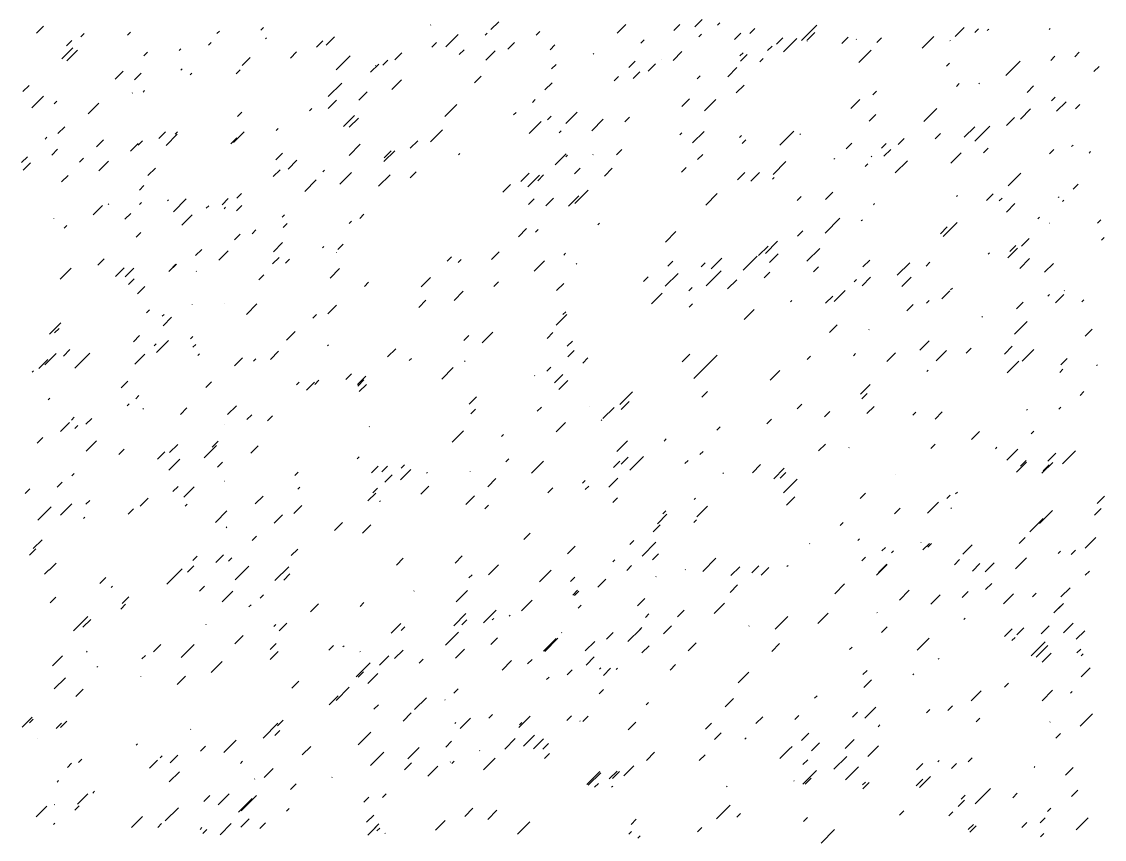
# Model space of a CAD drawing. Header units: millimetres. Extents: x -5080 to 169092, y -130394 to 7197.
# Drawn here: x 8484 to 14273, y -16317 to -11945 of the extents above; entities that cross this region are included whole.
import ezdxf

# ---------------------------------------------------------------- set-up
doc = ezdxf.new("R2010")
doc.units = ezdxf.units.MM
doc.header["$LTSCALE"] = 50
doc.layers.add('pio-Stipple', color=7, linetype='Continuous', lineweight=5)

# ---------------------------------------------------------------- blocks, each defined once
blk = doc.blocks.new('Group')
at = {"layer": 'pio-Stipple', "color": 7, "linetype": 'Continuous', "lineweight": 5, "transparency": 33554687}
for p, q in [((2555.7, 13493.2), (2513.6, 13451.1)), ((3643.5, 13505.3), (3603.6, 13465.4)), ((3738.3, 13488.4), (3725.7, 13475.8)), ((121.9, 13470.1), (83.5, 13431.8)), ((320.7, 13412.1), (339.8, 13431.1)), ((569.9, 13421.1), (586.8, 13438)), ((1049.2, 13430.1), (1062.1, 13443)), ((1284.3, 13448.3), (1298.1, 13462)), ((2192.5, 13476.4), (2191.2, 13475.2)), ((2493.2, 13431.9), (2482.5, 13421.3)), ((2775.7, 13442), (2755.8, 13422.1)), ((3234.8, 13478.1), (3189.7, 13433)), ((3523.4, 13478.1), (3491.9, 13446.5)), ((3817, 13399), (3850.2, 13432.1)), ((3897.8, 13430.2), (3924.7, 13457.1)), ((4257, 13474.9), (4174.6, 13392.6)), ((4204.5, 13395.1), (4244.9, 13435.5)), ((4995.6, 13415.3), (5043.6, 13463.3)), ((5101.6, 13436.3), (5120.5, 13455.2)), ((5175.2, 13454.2), (5167.4, 13446.3)), ((5503.2, 13457.2), (5498.1, 13452.2)), ((273.2, 13392.4), (244.6, 13363.8)), ((1018.9, 13382.5), (1004.6, 13368.1)), ((1308.5, 13401.8), (1313.5, 13406.8)), ((1581, 13356.7), (1614.9, 13390.7)), ((1632.4, 13367.8), (1677.6, 13413)), ((2197.5, 13357.7), (2222.1, 13382.3)), ((2272.2, 13358.8), (2339.3, 13425.9)), ((2604.2, 13347.6), (2639.2, 13382.6)), ((3333.7, 13397.6), (3315.7, 13379.6)), ((3625.3, 13412), (3639.6, 13426.2)), ((4074.4, 13407.5), (4041.2, 13374.3)), ((4150, 13404.3), (4079, 13333.3)), ((4202.5, 13388.7), (4205.3, 13391.5)), ((4423.5, 13410.5), (4389.6, 13376.5)), ((4465.9, 13398.8), (4467.7, 13400.6)), ((4576.9, 13381.8), (4601.8, 13406.7)), ((4882.6, 13415.4), (4820.2, 13353)), ((4970.4, 13393.7), (4967.4, 13390.7)), ((278.3, 13353.9), (220.2, 13295.9)), ((246, 13284), (303.6, 13341.6)), ((677.9, 13329.9), (658.8, 13310.8)), ((856.5, 13349.2), (847, 13339.8)), ((1475, 13331.9), (1441.6, 13298.4)), ((2038.1, 13327.9), (2000.6, 13290.4)), ((2370.1, 13343), (2344.6, 13317.5)), ((2487.1, 13288.2), (2536.1, 13337.1)), ((2856.4, 13369.3), (2830.9, 13343.8)), ((3064.3, 13323), (3061, 13319.8)), ((3488.1, 13287.1), (3535.1, 13334.1)), ((3845.3, 13311.1), (3862.1, 13328)), ((3848.3, 13282.9), (3884.5, 13319.1)), ((4016.8, 13363.2), (3993.3, 13339.6)), ((4481, 13276.1), (4547.1, 13342.2)), ((5635.4, 13306.2), (5659.1, 13329.9)), ((1225.8, 13301.6), (1183.7, 13259.5)), ((1760.6, 13311.5), (1686, 13236.9)), ((1870.6, 13223.4), (1914.3, 13267.2)), ((1896.8, 13257.5), (1897.9, 13258.6)), ((1962.4, 13288.6), (1936, 13262.1)), ((2838.3, 13241.5), (2862.1, 13265.4)), ((3285.3, 13282.3), (3251.3, 13248.3)), ((3393.2, 13268.3), (3354.8, 13229.9)), ((3425.5, 13291.8), (3425.2, 13291.5)), ((3969.4, 13296.7), (3951.3, 13278.6)), ((4950.2, 13256.6), (4966.2, 13272.6)), ((5343.7, 13282.3), (5266.6, 13205.2)), ((5529.4, 13309.7), (5506.7, 13287)), ((546.7, 13228.8), (505.1, 13187.2)), ((608.2, 13183.2), (643.2, 13218.2)), ((863.5, 13241.3), (856.5, 13234.3)), ((915, 13219), (905.4, 13209.4)), ((1173.3, 13236.1), (1151.8, 13214.6)), ((2425.5, 13166.9), (2461.4, 13202.8)), ((3172.2, 13177), (3195.3, 13200.1)), ((3309.5, 13224.9), (3274.8, 13190.3)), ((3633.4, 13203.8), (3617.4, 13187.9)), ((3829.1, 13248), (3780.1, 13199)), ((5765.5, 13254.2), (5738.3, 13226.9)), ((44.2, 13152.2), (11.5, 13119.6)), ((1643.5, 13093.5), (1715.9, 13165.8)), ((1984.6, 13131.8), (2036, 13183.3)), ((2841.3, 13167.2), (2802.7, 13128.7)), ((3825.1, 13112.5), (3867.7, 13155.1)), ((5017.8, 13162.5), (5003, 13147.6)), ((5126.8, 13165.6), (5123.2, 13162)), ((5415.4, 13150.2), (5380.7, 13115.6)), ((121.9, 13095.7), (59.4, 13033.2)), ((595.1, 13111.2), (597.4, 13113.5)), ((661.7, 13125.2), (654.2, 13117.7)), ((1851.4, 13117.9), (1808, 13074.6)), ((4574.8, 13122.1), (4556.2, 13103.5)), ((5511.2, 13070), (5531, 13089.8)), ((192.5, 13068.6), (178.8, 13054.9)), ((361, 13000.6), (417.7, 13057.3)), ((1543.6, 13017.4), (1555.7, 13029.5)), ((1688.9, 13074.6), (1643.1, 13028.7)), ((2331.7, 13051.1), (2267.6, 12987)), ((2735.3, 13061.8), (2751.2, 13077.7)), ((3574.9, 13080.6), (3533.7, 13039.5)), ((3655.6, 13016.7), (3716.4, 13077.5)), ((4438.6, 13029.7), (4485.9, 13077)), ((4898.7, 13030), (4828.9, 12960.2)), ((5399.2, 13027), (5345.3, 12973)), ((5538.5, 13014.6), (5588.8, 13064.9)), ((5639.4, 13028.6), (5661.8, 13050.9)), ((1181.4, 13009.1), (1158.3, 12986)), ((1726.3, 12934), (1784.1, 12991.8)), ((1756.5, 12929.8), (1805.2, 12978.5)), ((2635.4, 12996.2), (2648, 13008.8)), ((2836.2, 12988.8), (2817, 12969.6)), ((2914.9, 12950.1), (2974.5, 13009.6)), ((3114.7, 12972.4), (3053, 12910.7)), ((3255, 12982.7), (3229.9, 12957.6)), ((4535.5, 12961.2), (4571.2, 12996.9)), ((5313.5, 12980.7), (5270.9, 12938.2)), ((234.9, 12932.3), (198.6, 12896)), ((1377.1, 12923.4), (1365.3, 12911.6)), ((2255, 12914.9), (2190.9, 12850.8)), ((2782.7, 12959.4), (2719.1, 12895.7)), ((2889.7, 12910.3), (2879, 12899.6)), ((5045, 12876.5), (5100.7, 12932.1)), ((5100.5, 12855.4), (5180.9, 12935.7)), ((140, 12876), (130.1, 12866.1)), ((441.7, 12862.5), (404.2, 12825)), ((651.6, 12857.6), (627.3, 12833.3)), ((773.7, 12905.1), (737.4, 12868.7)), ((776.7, 12832), (836.9, 12892.2)), ((838.3, 12904.2), (825.9, 12891.7)), ((1156.1, 12872.8), (1123.3, 12840)), ((1137, 12848.2), (1193.9, 12905.1)), ((2122.8, 12857.5), (2082.9, 12817.5)), ((3524.4, 12889.3), (3534.1, 12899)), ((3653.5, 12907), (3592.2, 12845.6)), ((3843.3, 12875.2), (3853.7, 12885.6)), ((3876.5, 12862.7), (3857.1, 12843.3)), ((4058.2, 12833.1), (4133.5, 12908.4)), ((4166.1, 12891.2), (4169.4, 12894.5)), ((4724.2, 12869.8), (4691.7, 12837.4)), ((4916.9, 12896.1), (4888.2, 12867.4)), ((166.2, 12780.4), (197.1, 12811.3)), ((586, 12801.9), (626.9, 12842.7)), ((1815, 12838.3), (1755.1, 12778.3)), ((1941.2, 12745.4), (1999.6, 12803.8)), ((1942.2, 12766.3), (1979.8, 12804)), ((3213.6, 12810.2), (3184.4, 12781)), ((4412.4, 12813.7), (4442.9, 12844.3)), ((4626.3, 12842.5), (4602.2, 12818.4)), ((4615.2, 12774.4), (4651.4, 12810.6)), ((5172.2, 12817.3), (5146.9, 12792)), ((5501.1, 12787.5), (5524.2, 12810.6)), ((5618.2, 12825.7), (5626.4, 12833.9)), ((5712, 12791.3), (5720.1, 12799.4)), ((4.8, 12740.2), (35.4, 12770.8)), ((52.2, 12739.5), (12.2, 12699.5)), ((335.8, 12763.9), (314.7, 12742.8)), ((470, 12748.6), (417.4, 12696)), ((1363, 12755.3), (1399.1, 12791.4)), ((1476, 12752.5), (1429.4, 12705.9)), ((2339.8, 12781.2), (2346.8, 12788.3)), ((2915.9, 12787.8), (2856.9, 12728.8)), ((2923, 12780.1), (2914.9, 12772)), ((3061.2, 12784.2), (3059.4, 12782.4)), ((3618.2, 12756.2), (3646, 12783.9)), ((4091.5, 12745.4), (4022.8, 12676.8)), ((4352.8, 12763), (4347.9, 12758)), ((4546.6, 12771.2), (4550.7, 12775.3)), ((4675.7, 12684.8), (4740.5, 12749.6)), ((4973.4, 12737.1), (5028.7, 12792.4)), ((720.2, 12711.1), (679.8, 12670.8)), ((1386.2, 12701.3), (1350.1, 12665.2)), ((1623.3, 12700.4), (1614.7, 12691.8)), ((1706.1, 12624.2), (1768.8, 12686.9)), ((2114.7, 12691.1), (2082.8, 12659.1)), ((2718.1, 12684.1), (2672.9, 12638.8)), ((2990.6, 12711.3), (2960.3, 12681.1)), ((3120.8, 12668.5), (3162.3, 12710)), ((3557.7, 12714.4), (3532.6, 12689.3)), ((3871.5, 12687), (3832.9, 12648.4)), ((3902.8, 12640.2), (3950, 12687.5)), ((4514.3, 12718.8), (4528.5, 12733)), ((5279.1, 12616.2), (5347.2, 12684.3)), ((218.7, 12637.3), (252.7, 12671.4)), ((1579.9, 12648.7), (1518, 12586.7)), ((1974.5, 12674.8), (1913.5, 12613.8)), ((2619.3, 12623.5), (2578.4, 12582.6)), ((2773.6, 12672.9), (2712, 12611.3)), ((2764.6, 12643.3), (2795.8, 12674.6)), ((4027.9, 12660), (4019.6, 12651.7)), ((5626.2, 12597.9), (5653, 12624.7)), ((634.4, 12592.8), (658.9, 12617.2)), ((1156.1, 12550.3), (1180.1, 12574.3)), ((3034, 12593), (2963, 12522)), ((3724.2, 12574.9), (3662.4, 12513.2)), ((4302.4, 12542.4), (4341.6, 12581.7)), ((5007.7, 12564.2), (5002.6, 12559.1)), ((5164.1, 12537.4), (5199.8, 12573.1)), ((437.7, 12511.3), (387.9, 12461.5)), ((471, 12519.8), (468.2, 12517.1)), ((645.5, 12526.8), (635.7, 12517)), ((783.8, 12535.1), (790.3, 12541.6)), ((816.1, 12477.9), (884.1, 12546)), ((991.6, 12496.7), (1004.8, 12509.9)), ((1109.7, 12548.8), (1076.2, 12515.3)), ((1181.3, 12510.4), (1153.7, 12482.9)), ((2715.1, 12516.1), (2745.9, 12546.9)), ((2806.9, 12509), (2848.4, 12550.4)), ((2983.5, 12561.8), (2928.8, 12507)), ((4152, 12538.2), (4172.9, 12559.1)), ((4564.7, 12520.8), (4558.9, 12515)), ((5231.7, 12535.1), (5247.2, 12550.6)), ((5315.4, 12521.4), (5269.6, 12475.6)), ((5546.5, 12553.2), (5551.3, 12558)), ((5576.8, 12539), (5569.8, 12532)), ((588, 12468.1), (556.9, 12437.1)), ((917, 12461), (861.7, 12405.7)), ((1087.5, 12493.7), (1095, 12501.2)), ((1409.4, 12460.3), (1398.3, 12449.2)), ((1835.2, 12464.1), (1812.2, 12441.1)), ((5437.5, 12439.2), (5447.1, 12448.7)), ((177.3, 12441.1), (176.4, 12440.2)), ((245.9, 12403.7), (231.9, 12389.7)), ((1403.3, 12393.9), (1424.6, 12415.1)), ((1767.6, 12427), (1755.6, 12414.9)), ((3093.5, 12415.8), (3086.1, 12408.4)), ((4300.3, 12362.9), (4380, 12442.6)), ((4500.1, 12435.1), (4493.6, 12428.5)), ((4916.9, 12359.7), (4954.1, 12397)), ((4932, 12344.8), (5007.5, 12420.3)), ((5499.1, 12415.9), (5500.3, 12417.2)), ((5757.4, 12417.1), (5774, 12433.7)), ((617.3, 12341.5), (642, 12366.2)), ((1143, 12327.5), (1172.5, 12357)), ((1236.8, 12359.6), (1257.4, 12380.2)), ((2660.6, 12343.7), (2704.4, 12387.5)), ((2766.6, 12382.5), (2752.3, 12368.2)), ((3503.2, 12371.2), (3446.5, 12314.5)), ((4153, 12347.6), (4181.1, 12375.7)), ((5350.7, 12294.1), (5390.8, 12334.2)), ((5777.6, 12325.2), (5792.1, 12339.7)), ((968.4, 12276.4), (935.1, 12243.1)), ((1400.3, 12312.6), (1350.5, 12262.8)), ((1621.3, 12291.8), (1613.9, 12284.4)), ((1724.2, 12303.7), (1695.7, 12275.2)), ((3995.6, 12293.5), (3945, 12242.9)), ((4046, 12319.6), (3981.6, 12255.2)), ((4203.4, 12212.6), (4271.7, 12280.8)), ((5278.1, 12231.6), (5329.6, 12283.1)), ((5320.5, 12297.7), (5287.6, 12264.8)), ((412.4, 12192.1), (445.3, 12225)), ((1058.2, 12218.5), (1108.9, 12269.2)), ((1346.8, 12198.3), (1382.1, 12233.6)), ((1437.6, 12224), (1416.2, 12202.6)), ((1688.9, 12260.5), (1689, 12260.6)), ((2280.2, 12213.3), (2303.2, 12236.4)), ((2354.9, 12223.1), (2338.4, 12206.6)), ((2557.7, 12263.3), (2516.2, 12221.8)), ((2745.4, 12160.1), (2801, 12215.8)), ((2912.9, 12255.4), (2903.8, 12246.3)), ((3748.4, 12228.9), (3691.3, 12171.8)), ((3863.4, 12165.1), (3937.6, 12239.4)), ((4050.1, 12253.1), (4003.4, 12206.4)), ((4503.1, 12182.3), (4539.5, 12218.6)), ((5173.1, 12250.5), (5180.3, 12257.7)), ((5394.1, 12227.8), (5341, 12174.7)), ((210.6, 12117.7), (268.8, 12176)), ((553.7, 12177.4), (507.3, 12131)), ((605.1, 12175.5), (558.7, 12129)), ((832.2, 12197.7), (792.1, 12157.5)), ((812, 12179.9), (829.1, 12197.1)), ((937.1, 12157.6), (940, 12160.5)), ((1653.6, 12122.7), (1704.6, 12173.8)), ((2973.4, 12201), (2968.9, 12196.5)), ((3459.8, 12187.1), (3486.4, 12213.8)), ((3659.6, 12204.8), (3638.5, 12183.7)), ((3744.3, 12161.2), (3664.7, 12081.5)), ((4265, 12182.5), (4239, 12156.6)), ((4686.8, 12137.8), (4753.3, 12204.3)), ((4840.2, 12187), (4860.8, 12207.6)), ((5522.3, 12201.7), (5474.4, 12153.9)), ((606.2, 12119.1), (575.3, 12088.2)), ((1299.4, 12140.3), (1272.7, 12113.7)), ((1837.2, 12078.1), (1860, 12100.9)), ((2191.4, 12125.9), (2140.9, 12075.4)), ((2553.6, 12102.9), (2528.6, 12077.9)), ((3329.6, 12105.3), (3354.1, 12129.8)), ((3515.3, 12148.1), (3446.3, 12079.1)), ((3779.6, 12065.1), (3829, 12114.4)), ((3975.4, 12124.6), (4005.2, 12154.4)), ((4455.7, 12102.2), (4468.3, 12114.8)), ((4498.1, 12081.4), (4543.7, 12127)), ((4760.4, 12127.9), (4711.1, 12078.5)), ((663.7, 12077.6), (624.6, 12038.5)), ((2316.5, 12003.6), (2365.7, 12052.8)), ((2902.8, 12094.6), (2864.7, 12056.5)), ((3373, 11985.4), (3429.8, 12042.3)), ((3589.9, 12071.7), (3572.7, 12054.5)), ((4349.7, 11998.5), (4407.2, 12056)), ((4967.3, 12054.4), (4924.3, 12011.4)), ((4981.4, 12069.7), (4971.7, 12060)), ((5580.8, 12056.7), (5578.8, 12054.7)), ((1091.5, 11989.1), (1090.6, 11988.2)), ((1206.5, 11928.9), (1262.6, 11985)), ((2166.1, 12004.9), (2127.6, 11966.4)), ((3590.9, 11984.8), (3573, 11966.9)), ((4115.6, 11995.2), (4122.6, 12002.2)), ((4303.3, 11988.5), (4341.8, 12027)), ((4857.3, 12003.1), (4843, 11988.8)), ((5358.8, 11993.8), (5323.8, 11958.8)), ((5492, 12026.5), (5500.4, 12035)), ((5577.8, 12035.2), (5532.3, 11989.8)), ((5684.7, 12007.1), (5673.8, 11996.2)), ((688.9, 11952.6), (673.1, 11936.8)), ((766.6, 11928.5), (756.8, 11918.7)), ((916.9, 11981), (916.1, 11980.2)), ((1561.7, 11908.6), (1581.4, 11928.2)), ((1641.4, 11931.9), (1688.1, 11978.6)), ((2918.9, 11928.1), (2862.8, 11871.9)), ((2913.9, 11942.5), (2898.9, 11927.6)), ((3867.4, 11901.7), (3920.9, 11955.2)), ((4771.5, 11981.7), (4738, 11948.2)), ((154.1, 11823), (214.1, 11883)), ((761.5, 11868.3), (806.7, 11913.5)), ((4324.5, 11831.1), (4365.9, 11872.4)), ((5141.8, 11918.4), (5137.8, 11914.3)), ((5381, 11890.8), (5313.8, 11823.7)), ((204.5, 11853.7), (181, 11830.2)), ((602.1, 11781.5), (635.7, 11815.1)), ((920, 11810.4), (908.3, 11798.7)), ((1466.9, 11837.3), (1420.3, 11790.7)), ((2369, 11789.5), (2395.7, 11816.3)), ((2524.4, 11834.2), (2467.6, 11777.5)), ((2813.9, 11800.6), (2844.5, 11831.2)), ((4534.4, 11846.8), (4536, 11848.4)), ((5729.1, 11850.6), (5690.6, 11812.1)), ((724.2, 11771.1), (713.4, 11760.3)), ((789.8, 11788.9), (726.3, 11725.3)), ((936.1, 11768), (920.9, 11752.8)), ((1640.4, 11761.1), (1644.6, 11765.3)), ((2949.2, 11786.1), (2922.1, 11759)), ((4856.3, 11787), (4806.3, 11737)), ((5301.3, 11758.5), (5259.5, 11716.8)), ((128.8, 11659.5), (188.7, 11719.4)), ((227.7, 11705), (263.2, 11740.4)), ((288.3, 11640.5), (368.6, 11720.8)), ((663.6, 11716.3), (610.3, 11663)), ((947.2, 11708.6), (956.2, 11717.6)), ((1142.9, 11654.5), (1185, 11696.6)), ((1334.7, 11687.8), (1378.1, 11731.3)), ((2004.7, 11744.6), (1961.5, 11701.4)), ((2925.9, 11701.8), (2959.3, 11735.1)), ((3004.7, 11668.4), (3032, 11695.8)), ((3576.8, 11715.3), (3536.8, 11675.3)), ((3662.6, 11649.4), (3723.3, 11710.2)), ((4205.4, 11687.6), (4223.4, 11705.5)), ((4451.6, 11707.7), (4463.6, 11719.7)), ((4631.3, 11677.6), (4676.7, 11723)), ((4894.6, 11680.8), (4949.4, 11735.6)), ((5054, 11720.9), (5081.3, 11748.2)), ((5354.7, 11678.8), (5417.3, 11741.3)), ((145, 11688.1), (96, 11639.1)), ((1257, 11691.3), (1243.8, 11678.1)), ((2077.3, 11681.4), (2089, 11693.1)), ((2312.4, 11644.6), (2251, 11583.2)), ((2377, 11681.3), (2373.3, 11677.6)), ((2834.1, 11645.8), (2813.6, 11625.3)), ((3599, 11585.9), (3676.2, 11663.2)), ((5336.6, 11678.9), (5274.6, 11616.9)), ((5571.7, 11635.7), (5554.9, 11619)), ((5561.6, 11659.5), (5594.4, 11692.3)), ((5756.3, 11659.1), (5752.5, 11655.3)), ((67.3, 11626.8), (60.8, 11620.3)), ((1738.3, 11580.7), (1769.1, 11611.5)), ((1799.8, 11553.5), (1844.5, 11598.2)), ((1835.2, 11578.1), (1801.4, 11544.4)), ((2746.3, 11600.6), (2748.3, 11602.6)), ((2853.3, 11562.5), (2898.8, 11608.1)), ((4007.6, 11577.8), (4058.8, 11628.9)), ((4851.2, 11629.8), (4844.2, 11622.8)), ((537.5, 11536.4), (572, 11571)), ((1019.8, 11568.1), (989.7, 11538)), ((1474.9, 11551.3), (1489.3, 11565.7)), ((1569.8, 11566), (1528, 11524.1)), ((1571.8, 11554.4), (1594.2, 11576.8)), ((1805.9, 11552.2), (1810.7, 11557)), ((1809.9, 11516.2), (1848.6, 11554.8)), ((2924.9, 11576), (2877, 11528)), ((4490, 11502.2), (4542.2, 11554.4)), ((146, 11472.5), (155.1, 11481.6)), ((631.3, 11494.5), (614.6, 11477.8)), ((2436.5, 11488.3), (2396.8, 11448.6)), ((3203.4, 11447.7), (3270.5, 11514.8)), ((3210.5, 11420.3), (3253.1, 11462.9)), ((3672.6, 11516.6), (3642.3, 11486.3)), ((4497, 11476.7), (4525.4, 11505.1)), ((5663.5, 11495.9), (5684.7, 11517.1)), ((568.8, 11439.2), (579.3, 11449.8)), ((656.6, 11426), (652.6, 11422.1)), ((853.3, 11394), (888.8, 11429.5)), ((1105.6, 11393.1), (1152.9, 11440.4)), ((2407.3, 11398), (2431.8, 11422.6)), ((2761.5, 11411.2), (2783.7, 11433.4)), ((3038.9, 11435.1), (3038.6, 11434.8)), ((3112.6, 11372), (3172.4, 11431.8)), ((4151.9, 11424.2), (4177, 11449.3)), ((4325.5, 11409.6), (4297.5, 11381.6)), ((4562.6, 11436.9), (4524.2, 11398.4)), ((4770.5, 11390.8), (4785.4, 11405.7)), ((4888.5, 11369), (4927.2, 11407.7)), ((5377.9, 11416), (5382.9, 11420.9)), ((5550.5, 11422.1), (5560.8, 11432.4)), ((261, 11350.9), (213.2, 11303.1)), ((286.2, 11378.5), (271, 11363.2)), ((347.8, 11341.6), (379.3, 11373)), ((1235.8, 11392.6), (1209.6, 11366.4)), ((1345.7, 11386.4), (1318.5, 11359.2)), ((2911.8, 11351), (2861.9, 11301.1)), ((3106.5, 11364.5), (3103, 11360.9)), ((4013.7, 11368.4), (3989.8, 11344.5)), ((289.3, 11319.2), (304.3, 11334.3)), ((1089.4, 11341.3), (1089.5, 11341.3)), ((1862.4, 11327.2), (1864.7, 11329.5)), ((2307.4, 11245.9), (2367.3, 11305.8)), ((3722.1, 11309.1), (3739.9, 11327)), ((5125.7, 11302.7), (5082.8, 11259.8)), ((5416.3, 11303.8), (5402.7, 11290.2)), ((118.7, 11271.4), (88.2, 11240.8)), ((349.8, 11197.4), (405.6, 11253.2)), ((795.8, 11190.4), (839, 11233.6)), ((1055.1, 11251.1), (1022.8, 11218.8)), ((2580.8, 11286.7), (2571, 11276.8)), ((3186.3, 11195.3), (3243.2, 11252.3)), ((3451.6, 11263.5), (3439.9, 11251.8)), ((4265.9, 11199.4), (4302.2, 11235.7)), ((4866.3, 11211.4), (4889.6, 11234.7)), ((553.6, 11208.8), (524.8, 11180)), ((770.6, 11193.6), (731.6, 11154.7)), ((1046, 11227.8), (979.9, 11161.7)), ((1230.7, 11186.3), (1269.6, 11225.2)), ((3631.2, 11178.9), (3648.7, 11196.4)), ((4427.4, 11215.2), (4429.9, 11217.6)), ((5219.5, 11219.1), (5211.2, 11210.7)), ((5330.5, 11207.7), (5272, 11149.2)), ((5490.9, 11143.9), (5534, 11187)), ((5639.3, 11199.5), (5569.9, 11130.1)), ((851.3, 11154.1), (792.6, 11095.4)), ((1079.3, 11138.3), (1052.3, 11111.2)), ((1797.8, 11156.7), (1808.9, 11167.9)), ((1911.8, 11118), (1875.6, 11081.8)), ((1931, 11087.3), (1960.7, 11117)), ((2052.1, 11125.2), (2033.1, 11106.2)), ((2610.1, 11156.5), (2593.6, 11140)), ((2731.2, 11080.4), (2794.9, 11144.1)), ((3169.1, 11109.6), (3203.3, 11143.7)), ((3247.8, 11165.3), (3210.8, 11128.3)), ((3256.9, 11095.5), (3329.8, 11168.5)), ((3567.7, 11147.4), (3551.3, 11131.1)), ((3911.8, 11081.3), (3956, 11125.5)), ((5324.4, 11084.4), (5378.3, 11138.3)), ((5345.6, 11116.5), (5376, 11146.8)), ((5459.7, 11079.3), (5518.1, 11137.8)), ((5466.7, 11092.4), (5499.1, 11124.8)), ((285.2, 11078.8), (272.5, 11066.1)), ((1465.8, 11066.9), (1483.8, 11085)), ((1985.5, 11071.6), (1946.2, 11032.3)), ((2085.4, 11098.7), (2030.3, 11043.7)), ((2170.1, 11080), (2174.1, 11083.9)), ((2402.2, 11089), (2403.4, 11090.2)), ((3757.4, 11081.9), (3753.8, 11078.3)), ((4082.3, 11105.8), (4026.4, 11049.9)), ((4060.1, 11052.9), (4090.1, 11082.9)), ((4677.6, 11074.9), (4677.5, 11074.7)), ((194.4, 11005.4), (220.8, 11031.8)), ((812.9, 10981.2), (840.9, 11009.2)), ((927, 11006.8), (872.2, 10952.1)), ((1088.4, 11036.6), (1089.9, 11038)), ((1492, 11005.2), (1481.3, 10994.4)), ((1907.8, 10999.9), (1883.1, 10975.3)), ((2139.9, 10968.4), (2182.1, 11010.6)), ((2497.1, 11007.5), (2540.1, 11050.6)), ((2845.2, 11001), (2818.8, 10974.6)), ((3003.6, 11026.6), (3017.7, 11040.6)), ((3037.9, 11011.2), (3018.4, 10991.7)), ((3144.9, 11005.6), (3192.1, 11052.9)), ((4151.9, 11048.2), (4077.8, 10974)), ((48.1, 10995.9), (22.9, 10970.7)), ((681.8, 10946.4), (638.7, 10903.4)), ((1253.9, 10916), (1295.4, 10957.4)), ((1897.7, 10973.6), (1855.2, 10931.1)), ((2425.4, 10958.6), (2379, 10912.1)), ((3165, 10923.7), (3190.1, 10948.8)), ((3607, 10946.7), (3600.2, 10939.9)), ((4093.4, 10908.8), (4138.3, 10953.8)), ((4517.2, 10972.7), (4488.9, 10944.4)), ((4952.1, 10944.8), (4969.3, 10962.1)), ((4998.5, 10969), (5008.6, 10979.1)), ((5793.6, 10956.5), (5755.6, 10918.5)), ((90.5, 10829.1), (161.9, 10900.6)), ((212.5, 10855.3), (272.4, 10915.1)), ((347.8, 10913.6), (368.8, 10934.6)), ((573.8, 10860.3), (602.8, 10889.3)), ((879.5, 10903.4), (889.8, 10913.7)), ((1502.1, 10907), (1460, 10864.9)), ((1918.9, 10927.6), (1922.7, 10931.5)), ((2500.1, 10909.3), (2480.6, 10889.7)), ((3671.6, 10904), (3614.8, 10847.1)), ((4701.8, 10893), (4671.3, 10862.5)), ((4848.2, 10865.5), (4907.2, 10924.6)), ((4976.3, 10894.3), (4973.3, 10891.3)), ((5741.2, 10856.2), (5776.4, 10891.4)), ((334.6, 10836.8), (343.3, 10845.5)), ((1041, 10817), (1102, 10878.1)), ((1354.8, 10811.9), (1399.2, 10856.3)), ((3404.2, 10809.8), (3454.9, 10860.6)), ((3432.4, 10862.2), (3449.6, 10879.3)), ((3598.9, 10815.7), (3612.9, 10829.7)), ((5466.7, 10837.3), (5396, 10766.6)), ((5447.5, 10810.9), (5517.1, 10880.5)), ((1101.5, 10792.3), (1097.4, 10788.2)), ((1676.7, 10773.4), (1719.9, 10816.7)), ((1828, 10759.5), (1872.2, 10803.6)), ((3382, 10766.4), (3419.5, 10803.9)), ((4397.1, 10816.5), (4381.4, 10800.8)), ((113.7, 10724.2), (66.4, 10677)), ((1259.9, 10742.7), (1238, 10720.8)), ((2689.8, 10725.1), (2723.3, 10758.7)), ((3256.9, 10698.7), (3278.8, 10720.6)), ((3396.1, 10710.2), (3321.7, 10635.8)), ((4484.9, 10729.7), (4475.4, 10720.2)), ((5370.8, 10735.6), (5338.5, 10703.3)), ((5748.2, 10736.4), (5690.4, 10678.6)), ((47, 10641.3), (81.2, 10675.4)), ((1446.6, 10639.2), (1480.7, 10673.3)), ((2923.9, 10649.4), (2964.8, 10690.4)), ((4218.5, 10704.5), (4216.4, 10702.5)), ((4623.1, 10683.2), (4604.4, 10664.5)), ((4655.4, 10654.2), (4666.7, 10665.5)), ((4812.8, 10708.6), (4813.4, 10709.2)), ((4858.2, 10704.3), (4823.7, 10669.7)), ((4870.3, 10703.4), (4850.5, 10683.5)), ((5037.8, 10647.5), (5086.6, 10696.2)), ((5547.4, 10651.2), (5559.8, 10663.5)), ((5616, 10645.3), (5638.9, 10668.1)), ((189.3, 10599.4), (151.9, 10562)), ((920.9, 10613), (943.9, 10636)), ((1083.4, 10643.7), (1042.2, 10602.5)), ((1110.6, 10609.9), (1128.1, 10627.4)), ((2008.7, 10588.7), (2045, 10625.1)), ((2322.5, 10598.9), (2360.7, 10637.1)), ((3165, 10605.8), (3176.3, 10617.1)), ((3410.2, 10648.7), (3377.7, 10616.2)), ((3717, 10625.4), (3646.3, 10554.7)), ((4516.2, 10630.8), (4497.2, 10611.8)), ((4631.2, 10594.2), (4585.7, 10548.8)), ((5019.7, 10617.5), (4992.4, 10590.2)), ((5088.3, 10556.5), (5127.9, 10596.1)), ((5155.9, 10552.6), (5204.3, 10601)), ((5376.9, 10626.4), (5318.9, 10568.4)), ((127.8, 10540.2), (150.8, 10563.3)), ((862.4, 10567.9), (780.4, 10485.9)), ((925.9, 10584.2), (891.4, 10549.8)), ((1219.6, 10583), (1147, 10510.5)), ((1432.5, 10580), (1358.8, 10506.4)), ((1439.5, 10540.9), (1406.6, 10507.9)), ((2396.1, 10520), (2413.1, 10537)), ((2553.5, 10590.2), (2500.3, 10537)), ((2836.1, 10561.9), (2773.6, 10499.4)), ((3239.7, 10559.6), (3266.3, 10586.2)), ((3552.5, 10562.3), (3554.9, 10564.8)), ((3796.7, 10532.3), (3844.3, 10579.9)), ((3947, 10585.3), (3908.1, 10546.4)), ((3999.5, 10575.1), (3959.4, 10535)), ((4096.4, 10580.5), (4102.7, 10586.8)), ((4633.2, 10592.1), (4575.2, 10534)), ((5691.7, 10534.2), (5714, 10556.5)), ((422.4, 10489.9), (454.1, 10521.6)), ((2962.2, 10523.8), (2938.7, 10500.3)), ((3128.7, 10513.6), (3085.1, 10470)), ((3395.1, 10526), (3397.2, 10528.1)), ((3792.7, 10442.6), (3833.1, 10483)), ((4405.2, 10488.2), (4352.1, 10435.1)), ((5191.2, 10489.4), (5158.9, 10457.2)), ((484, 10468.5), (490.4, 10474.9)), ((955.2, 10449.5), (982.1, 10476.5)), ((1134.8, 10449.9), (1076.8, 10391.9)), ((1280.1, 10412.1), (1297.9, 10429.9)), ((2102.5, 10449.3), (2103.5, 10450.3)), ((2327.5, 10391.2), (2389, 10452.7)), ((2951.1, 10427.4), (2977.3, 10453.6)), ((2960.2, 10425.3), (2984.4, 10449.5)), ((4697.8, 10401.2), (4750.1, 10453.5)), ((4865.3, 10378.9), (4915.3, 10428.9)), ((5033.8, 10415.3), (5066.2, 10447.6)), ((5307.2, 10434.8), (5254.2, 10381.8)), ((5410.2, 10418.2), (5429.7, 10437.8)), ((5561.5, 10418.4), (5610.8, 10467.7)), ((158, 10386.9), (187.9, 10416.8)), ((560.6, 10379.5), (534.6, 10353.4)), ((541.5, 10382.9), (577.8, 10419.3)), ((1231.7, 10376.5), (1220.2, 10365)), ((1591.9, 10381.4), (1548.3, 10337.8)), ((1814.9, 10367.7), (1834.8, 10387.6)), ((2734.2, 10401.4), (2676.8, 10344.1)), ((2996.5, 10374.5), (2980, 10358)), ((3337.6, 10410.6), (3297.5, 10370.6)), ((3763.4, 10385.2), (3707.5, 10329.3)), ((5524.2, 10332.6), (5569.2, 10377.6)), ((5547.4, 10356.8), (5574.4, 10383.8)), ((282.1, 10236.8), (359.1, 10313.8)), ((2315.4, 10264.1), (2380.3, 10329)), ((2541.4, 10346.9), (2474.1, 10279.5)), ((2617.1, 10321.1), (2611.7, 10315.6)), ((3340.6, 10309.1), (3358.6, 10327.2)), ((3547.4, 10348.1), (3511.5, 10312.1)), ((4032.8, 10245.8), (4101.2, 10314.3)), ((4261.9, 10276.2), (4317.3, 10331.7)), ((4576.7, 10332.3), (4580.2, 10335.8)), ((5041.9, 10297), (5050, 10305.1)), ((331.6, 10255.8), (373.8, 10298)), ((991.5, 10271.7), (989.2, 10269.4)), ((1352.7, 10259.7), (1363.8, 10270.7)), ((1423.4, 10277.5), (1382.4, 10236.5)), ((2032.8, 10276.4), (1980.5, 10224.1)), ((2033.9, 10239.5), (2052.7, 10258.3)), ((2358.8, 10268.9), (2385.3, 10295.4)), ((2521.2, 10296), (2528.6, 10303.4)), ((3245.7, 10179.3), (3314.8, 10248.3)), ((3321.4, 10254.3), (3297.3, 10230.2)), ((3436.4, 10221.6), (3479, 10264.2)), ((3893.5, 10262.6), (3893.8, 10262.9)), ((4601.9, 10228.6), (4631.7, 10258.4)), ((5259.8, 10206.5), (5301.2, 10247.9)), ((5325.4, 10215.6), (5362.5, 10252.6)), ((5499, 10263.2), (5456.2, 10220.4)), ((5627.1, 10278.4), (5574.8, 10226.1)), ((1188.3, 10211.7), (1144, 10167.4)), ((2271, 10161.1), (2340.3, 10230.4)), ((2548.5, 10199.7), (2513.1, 10164.3)), ((2863.3, 10195.6), (2795.7, 10128)), ((2872.4, 10197.5), (2801.3, 10126.4)), ((2892.6, 10228.3), (2890.8, 10226.5)), ((3168, 10228), (3132.6, 10192.6)), ((4857.2, 10197.5), (4793, 10133.4)), ((5316.3, 10202), (5298.9, 10184.6)), ((5688.7, 10237.1), (5643.4, 10191.8)), ((749.3, 10164.5), (710, 10125.2)), ((858.3, 10094.5), (927.3, 10163.5)), ((1333.6, 10136.8), (1365.6, 10168.9)), ((1647.4, 10133.7), (1672.9, 10159.2)), ((1729.1, 10157.6), (1722.1, 10150.6)), ((2043.9, 10134), (1998.8, 10088.9)), ((2324.5, 10090.4), (2373.3, 10139.2)), ((3069.1, 10180.6), (3018.3, 10129.8)), ((3321.4, 10118.7), (3359.1, 10156.4)), ((3567.6, 10129.7), (3611.5, 10173.6)), ((4015.6, 10126.6), (4057.4, 10168.4)), ((4444.5, 10149.5), (4431.5, 10136.5)), ((5402.1, 10102.6), (5477.6, 10178.2)), ((5429.3, 10095.5), (5492.1, 10158.3)), ((5667.5, 10139.3), (5647.2, 10119.1)), ((223.6, 10102.8), (170.2, 10049.3)), ((355.8, 10128.4), (351, 10123.6)), ((666.6, 10105), (648.2, 10086.7)), ((1017.7, 10014.8), (1076.4, 10073.5)), ((1377, 10127.1), (1333.5, 10083.6)), ((1815.9, 10126.3), (1813.3, 10123.8)), ((1917.8, 10053.1), (1968.5, 10103.8)), ((2150.9, 10084.8), (2130.7, 10064.6)), ((2624.1, 10077.6), (2573.7, 10027.1)), ((2709.9, 10060.1), (2734.3, 10084.4)), ((3022.7, 10054), (3066.4, 10097.7)), ((4909.7, 10089), (4906, 10085.3)), ((5460.6, 10069.2), (5508.6, 10117.2)), ((5679.6, 10113.2), (5669.6, 10103.3)), ((407.2, 10042.7), (411.4, 10046.9)), ((1793.7, 9991.6), (1868, 10065.9)), ((1833, 10018.1), (1803.7, 9988.7)), ((2949.1, 10029.3), (2922.3, 10002.5)), ((3094.4, 10031.6), (3101.4, 10038.7)), ((3153.9, 10037.3), (3115.5, 9998.9)), ((3190.2, 10036.5), (3184.3, 10030.6)), ((3471.7, 10026.8), (3501.2, 10056.3)), ((3836, 9958.3), (3893.1, 10015.4)), ((4525.2, 10025.2), (4502.6, 10002.6)), ((5669.5, 9990.6), (5718.4, 10039.5)), ((179.2, 9926), (239.1, 9985.9)), ((642.4, 9994.2), (641.4, 9993.2)), ((837.1, 9950.2), (881, 9994.1)), ((1486.9, 9967.7), (1449.4, 9930.2)), ((1908.7, 10008.9), (1854.9, 9955.1)), ((2811.8, 9976.2), (2825.4, 9989.8)), ((4508, 9934), (4548.1, 9974.1)), ((4769.4, 10001.3), (4775.7, 10007.6)), ((5282, 9957.7), (5260.6, 9936.3)), ((333.6, 9925.2), (295, 9886.7)), ((1685.7, 9864.4), (1756.3, 9935.1)), ((2338.6, 9926.4), (2315.1, 9903)), ((3092.3, 9900.5), (3115.6, 9923.8)), ((5082.2, 9863.5), (5134.4, 9915.7)), ((5460.6, 9863.5), (5516.4, 9919.3)), ((5622, 9913.4), (5612.9, 9904.3)), ((1697.8, 9889.8), (1648.6, 9840.6)), ((1888.5, 9817.9), (1912.3, 9841.6)), ((2105.5, 9816), (2168.7, 9879.2)), ((2270, 9870.1), (2266.6, 9866.7)), ((3344.6, 9840.9), (3357.2, 9853.5)), ((3810.8, 9874.7), (3766.2, 9830.1)), ((4244.7, 9876.3), (4257.6, 9889.2)), ((2087.3, 9798.1), (2044, 9754.7)), ((2502, 9769.3), (2521.5, 9788.8)), ((4160.9, 9784.2), (4139.2, 9762.5)), ((4474.7, 9802.3), (4447, 9774.5)), ((4513.1, 9769.6), (4571.8, 9828.3)), ((4861.2, 9816.4), (4843.4, 9798.6)), ((4956.1, 9810.7), (4981, 9835.6)), ((5664.4, 9727.3), (5729.8, 9792.7)), ((61.1, 9775.9), (7.5, 9722.3)), ((66.2, 9763.9), (47.4, 9745.2)), ((189.3, 9714), (218.1, 9742.8)), ((246.8, 9754.8), (212.9, 9720.9)), ((1374.9, 9742.5), (1295.4, 9662.9)), ((1371.9, 9729), (1402.8, 9759.9)), ((2321.4, 9741), (2326.7, 9746.2)), ((2348.7, 9715), (2403.8, 9770.2)), ((2663.5, 9720.1), (2723.4, 9780)), ((2667.5, 9735), (2680, 9747.5)), ((2945, 9783.1), (2919.4, 9757.5)), ((2991.4, 9755), (2988.7, 9752.3)), ((3005.5, 9752.2), (3033.2, 9779.9)), ((3247.7, 9707), (3288.5, 9747.8)), ((3693.7, 9742.6), (3661.7, 9710.6)), ((3930.9, 9741.2), (3967.6, 9778)), ((4593.8, 9733.8), (4583.6, 9723.6)), ((5108.4, 9750.1), (5127.6, 9769.3)), ((5503, 9748), (5504.6, 9749.7)), ((909.7, 9711.6), (907.4, 9709.3)), ((1358.8, 9677.5), (1385.3, 9704.1)), ((1803.8, 9627.3), (1871.4, 9694.9)), ((2688.7, 9621.2), (2746.8, 9679.3)), ((3709.9, 9656.4), (3744.2, 9690.8)), ((4174, 9650.3), (4213.7, 9690)), ((5559.5, 9687.3), (5534.5, 9662.3)), ((88.4, 9660.2), (87.6, 9659.4)), ((617.1, 9625), (624.9, 9632.7)), ((961.2, 9593.8), (988.1, 9620.8)), ((1086.3, 9586.9), (1151.4, 9652)), ((1550.5, 9619.4), (1504.4, 9573.3)), ((2130.7, 9613.4), (2069.9, 9552.6)), ((2272, 9615.2), (2303.9, 9647.1)), ((2644.3, 9660.8), (2587.8, 9604.3)), ((2795.7, 9659.7), (2741.9, 9606)), ((2820.9, 9633.7), (2790.8, 9603.6)), ((3871.3, 9658.3), (3877.9, 9664.8)), ((4107.4, 9601.8), (4124.1, 9618.5)), ((4228.5, 9595.9), (4271.5, 9638.9)), ((4456.6, 9656.7), (4407.6, 9607.7)), ((4529.2, 9564.8), (4586.3, 9621.9)), ((755.3, 9568.3), (744.8, 9557.7)), ((799.7, 9531.3), (839.8, 9571.4)), ((1869.3, 9516.3), (1941.5, 9588.5)), ((2452.6, 9595.6), (2454.6, 9597.7)), ((2537.3, 9556.9), (2474.7, 9494.2)), ((2826.9, 9581.2), (2799.8, 9554)), ((3345.6, 9544.5), (3388.6, 9587.5)), ((3628.1, 9543.4), (3658.8, 9574.1)), ((4058, 9553.6), (4108.2, 9603.8)), ((4347.6, 9497.2), (4416.4, 9565.9)), ((5065, 9536.3), (5087.1, 9558.4)), ((272, 9528.8), (250.2, 9507)), ((308.3, 9532.3), (327.1, 9551)), ((731.1, 9545.8), (688.7, 9503.4)), ((1186.2, 9540), (1174.5, 9528.3)), ((1349.7, 9501.5), (1301.7, 9453.5)), ((2089.3, 9531.8), (2051.8, 9494.2)), ((2229.6, 9513.5), (2176.5, 9460.4)), ((2298.2, 9537.1), (2296.3, 9535.2)), ((2305.3, 9527.1), (2317.8, 9539.6)), ((3224.5, 9460.9), (3278.8, 9515.2)), ((4182.1, 9522.2), (4207.5, 9547.6)), ((4410.1, 9440.7), (4478.8, 9509.3)), ((4788.5, 9493), (4823.2, 9527.6)), ((4909.6, 9543.1), (4903.5, 9537)), ((5002.5, 9526.8), (4977.1, 9501.5)), ((5418.2, 9506.8), (5422.3, 9510.9)), ((5585.7, 9464.9), (5627.4, 9506.6)), ((202.4, 9436.1), (194.8, 9428.5)), ((793.7, 9429.5), (847.9, 9483.8)), ((1250.8, 9445.2), (1248.9, 9443.4)), ((1663.5, 9453.3), (1664.2, 9454.1)), ((3095.3, 9484.2), (3026.4, 9415.3)), ((3101.4, 9478.1), (3034.6, 9411.3)), ((3146.8, 9445.5), (3188.8, 9487.5)), ((3164, 9447.5), (3202.1, 9485.7)), ((4135.7, 9436.2), (4133.5, 9434)), ((4182.1, 9416.4), (4255.5, 9489.8)), ((4193.2, 9416.3), (4226.3, 9449.4)), ((4787.5, 9408.2), (4822.7, 9443.3)), ((4805.7, 9399.3), (4865, 9458.6)), ((385, 9369.7), (395.1, 9379.8)), ((1471.8, 9418.7), (1442.1, 9389.1)), ((3068.1, 9401.1), (3088.5, 9421.5)), ((3165, 9406.9), (3158.7, 9400.6)), ((3773.4, 9402.9), (3777.7, 9407.3)), ((4516.1, 9428), (4501.3, 9413.2)), ((4536.3, 9425.7), (4502.6, 9392)), ((5184.1, 9394.3), (5102.6, 9312.8)), ((5652.3, 9384.3), (5618.7, 9350.7)), ((303.3, 9309.4), (359.4, 9365.5)), ((1011.6, 9357.1), (978.6, 9324.1)), ((1114.6, 9365.2), (1055.3, 9305.9)), ((1236.6, 9340.8), (1163.6, 9267.8)), ((1259.9, 9356), (1178.5, 9274.6)), ((1835, 9321.3), (1861, 9347.4)), ((1934.9, 9346.6), (1953.1, 9364.8)), ((5045.8, 9331), (5012.7, 9297.9)), ((5028.7, 9337.5), (5048.7, 9357.5)), ((5328.4, 9368.3), (5304.1, 9344.1)), ((138.8, 9299.5), (81.6, 9242.3)), ((179.2, 9306), (181.7, 9308.5)), ((312.4, 9300.8), (289.5, 9277.9)), ((843.1, 9291.4), (772.1, 9220.4)), ((1435.4, 9287.7), (1420.6, 9272.8)), ((2373.8, 9243.8), (2418, 9288)), ((2545.4, 9277.4), (2497, 9229)), ((3793.6, 9304.5), (3720.4, 9231.3)), ((4720.9, 9274.5), (4698, 9251.6)), ((4984.3, 9268.5), (4962.9, 9247.1)), ((5507, 9288.7), (5490.3, 9271.9)), ((182.2, 9209.1), (174.5, 9201.4)), ((651.4, 9244.1), (592.3, 9185)), ((753.3, 9206), (732.9, 9185.5)), ((1125.6, 9206.7), (1065.5, 9146.5)), ((1176.1, 9187.4), (1220.5, 9231.9)), ((1308.3, 9210), (1278.9, 9180.5)), ((1887.5, 9252.1), (1849, 9213.5)), ((1892.5, 9183.1), (1914.7, 9205.2)), ((2268.9, 9222.9), (2217.3, 9171.3)), ((2721, 9215.8), (2655.1, 9149.9)), ((3263.8, 9202.4), (3291.3, 9229.8)), ((3828.9, 9240.6), (3848.2, 9259.9)), ((4206.3, 9239.2), (4185, 9217.9)), ((5379.8, 9212), (5352.8, 9185)), ((5477.7, 9237.2), (5450.9, 9210.4)), ((5707.8, 9238), (5642.6, 9172.8)), ((968.2, 9184.9), (958.4, 9175)), ((974.3, 9153.8), (994.8, 9174.4)), ((1855.2, 9143.8), (1899.3, 9187.9)), ((1919.8, 9182.7), (1904.1, 9167.1)), ((1950, 9155.6), (1947.1, 9152.7)), ((3264.8, 9163.6), (3251.4, 9150.2)), ((3641.2, 9185.7), (3617.8, 9162.2)), ((4278.9, 9102.6), (4350.9, 9174.5)), ((5093.3, 9201.9), (5065.3, 9174)), ((5075.1, 9161), (5108.9, 9194.9)), ((5470.6, 9153.4), (5451.9, 9134.7)), ((3311.3, 9140.4), (3300, 9129.2))]:
    blk.add_line(p, q, dxfattribs=at)
blk = doc.blocks.new('obj-00')
at = {"layer": 'pio-Stipple', "color": 7, "transparency": 33554687}
blk.add_blockref('Group', (0, 0), dxfattribs=at)

msp = doc.modelspace()

# ---------------------------------------------------------------- block references
at = {"layer": 'pio-Stipple', "color": 7, "transparency": 33554687}
msp.add_blockref('obj-00', (8479.6, -25438.8), dxfattribs=at)

doc.saveas('drawing.dxf')
